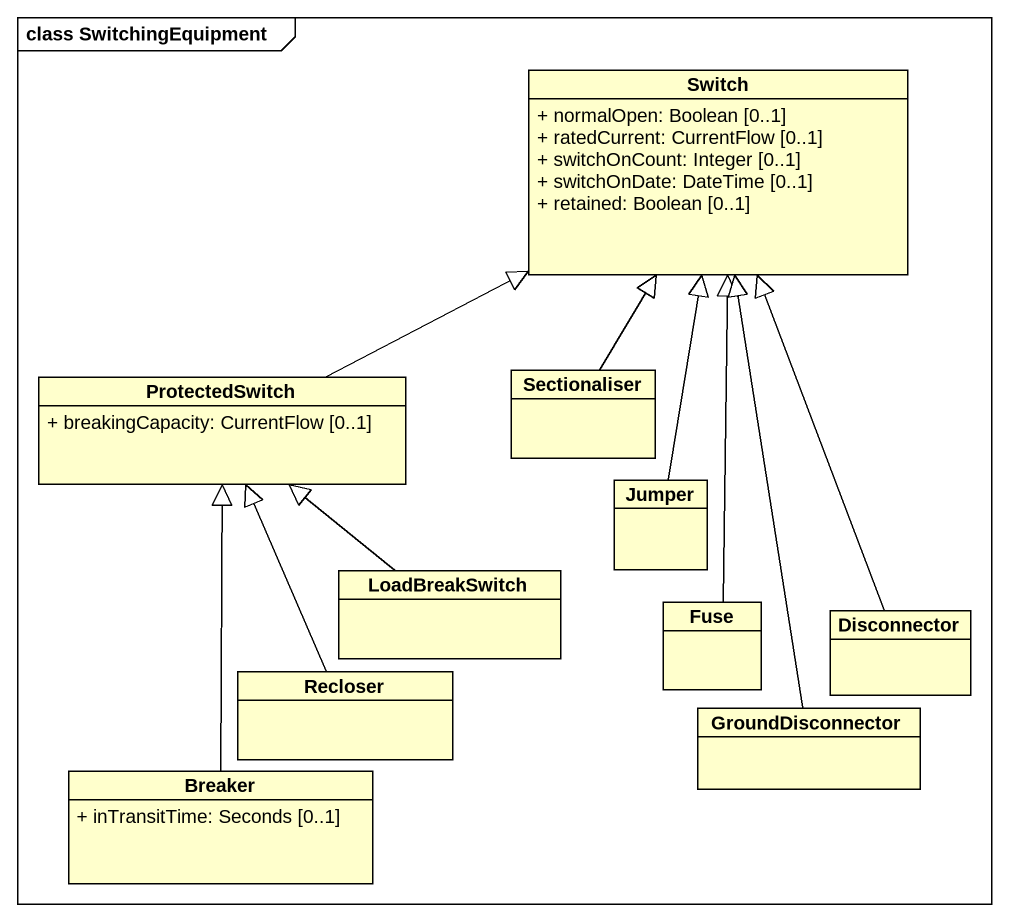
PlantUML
@startuml
mainframe class SwitchingEquipment
hide circle
hide empty members
skinparam classAttributeIconSize 0
class Switch {
  + normalOpen: Boolean [0..1]
  + ratedCurrent: CurrentFlow [0..1]
  + switchOnCount: Integer [0..1]
  + switchOnDate: DateTime [0..1]
  + retained: Boolean [0..1]
}
class ProtectedSwitch {
  + breakingCapacity: CurrentFlow [0..1]
}
class Sectionaliser
class Jumper
class LoadBreakSwitch
class Fuse
class Disconnector
class Recloser
class GroundDisconnector
class Breaker {
  + inTransitTime: Seconds [0..1]
}
ProtectedSwitch -right-|> Switch
Sectionaliser -up-|> Switch
Jumper -up-|> Switch
LoadBreakSwitch -up-|> ProtectedSwitch
Fuse -up-|> Switch
Disconnector -up-|> Switch
Recloser -up-|> ProtectedSwitch
GroundDisconnector -up-|> Switch
Breaker -up-|> ProtectedSwitch
@enduml
